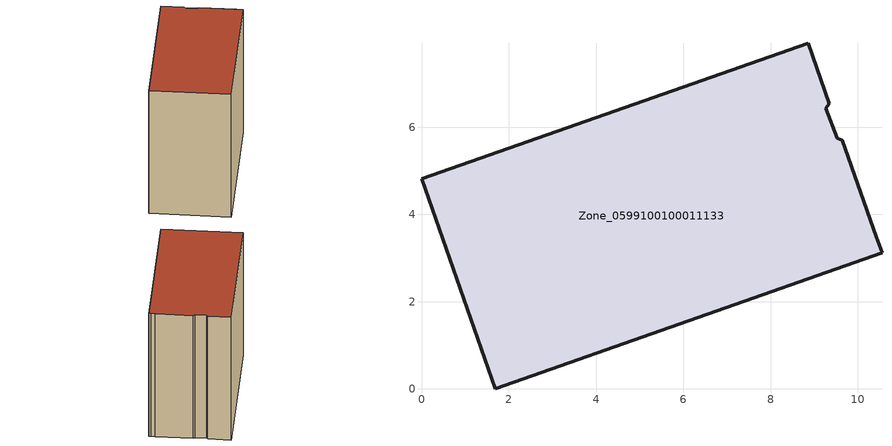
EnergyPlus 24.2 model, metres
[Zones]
Zone_0599100100011133
 floor ground (C_G): 10.42,3.48 10.52,3.21 10.55,3.12 1.69,0 0,4.81 8.86,7.93 9.35,6.54 9.26,6.43 9.53,5.75 9.64,5.7 z0
 wall outside (C_F): 8.86,7.93 0,4.81 1.69,0 10.55,3.12 10.52,3.21 10.42,3.48 9.64,5.7 9.53,5.75 9.26,6.43 9.35,6.54 8.86,7.93 z0:9.14
 roof outside (C_R): 10.52,3.21 10.42,3.48 9.64,5.7 9.53,5.75 9.26,6.43 9.35,6.54 8.86,7.93 0,4.81 1.69,0 10.55,3.12 z9.14
[BUILDING]
Pand.0599100100011133: North Axis=0; Terrain=City; Loads Convergence Tolerance Value=0.04; Temperature Convergence Tolerance Value=0.4; Solar Distribution=FullExterior; Maximum Number of Warmup Days=25; Minimum Number of Warmup Days=1
[Site:Location]
Rotterdam.The.Hague.AP_ZH_NLD Design_Conditions: Latitude=51.96; Longitude=4.45; Time Zone=1; Elevation=-4.5
[SITE:GROUNDTEMPERATURE:BUILDINGSURFACE]
18, 18, 18, 18, 18, 18, 18, 18, 18, 18, 18, 18
[MATERIAL] Thermal Absorptance=0.9; Solar Absorptance=0.7; Visible Absorptance=0.7
Name | Roughness | Thickness | Conductivity | Density | Specific Heat
G.TI.2015-2018 | MediumSmooth | 0.15 | 0.0428571 | 540 | 1210
F.TI.2015-2018 | Rough | 0.3 | 0.0666667 | 1920 | 840
R.TI.2015-2018 | MediumRough | 0.2 | 0.0333333 | 1500 | 1000
[CONSTRUCTION]
C_G: G.TI.2015-2018
C_F: F.TI.2015-2018
C_R: R.TI.2015-2018
[ZONE]
Zone_0599100100011133: Type=1; Multiplier=1; Ceiling Height=Autocalculate; Volume=Autocalculate; Floor Area=autocalculate; Part of Total Floor Area=Yes
[ZONEINFILTRATION:DESIGNFLOWRATE]
Infil_Zone_0599100100011133: Zone or ZoneList or Space or SpaceList=Zone_0599100100011133; Schedule=AlwaysOn; Design Flow Rate Calculation Method=Flow/Area; Flow Rate per Floor Area=0.0015; Constant Term Coefficient=1; Temperature Term Coefficient=0; Velocity Term Coefficient=0; Velocity Squared Term Coefficient=0
[HVACTEMPLATE:ZONE:IDEALLOADSAIRSYSTEM]
Zone_0599100100011133: Maximum Heating Supply Air Temperature=50; Minimum Cooling Supply Air Temperature=13; Maximum Heating Supply Air Humidity Ratio=0.0156; Minimum Cooling Supply Air Humidity Ratio=0.0077; Heating Limit=NoLimit; Cooling Limit=NoLimit; Dehumidification Control Type=ConstantSensibleHeatRatio; Cooling Sensible Heat Ratio=0.7; Dehumidification Setpoint=60; Humidification Control Type=None; Humidification Setpoint=30; Outdoor Air Method=None; Outdoor Air Flow Rate per Person=0.00944; Outdoor Air Flow Rate per Zone Floor Area=0; Outdoor Air Flow Rate per Zone=0; Demand Controlled Ventilation Type=None; Outdoor Air Economizer Type=NoEconomizer; Heat Recovery Type=None; Sensible Heat Recovery Effectiveness=0.7; Latent Heat Recovery Effectiveness=0.65
[ZONECONTROL:THERMOSTAT]
ThermostatControl_Zone_0599100100011133: Zone or ZoneList=Zone_0599100100011133; Control Type Schedule=DualSetpointControlType; Control 1=Thermostat_Zone_0599100100011133; Temperature Difference Between Cutout And Setpoint=0
[THERMOSTATSETPOINT:DUALSETPOINT]
Thermostat_Zone_0599100100011133: Heating Setpoint Temperature Schedule=HeatingSetpoint_Zone_0599100100011133; Cooling Setpoint Temperature Schedule=CoolingSetpoint_Zone_0599100100011133
[SCHEDULE:COMPACT]
HeatingSetpoint_Zone_0599100100011133: Through: 12/31, For: AllDays, Until: 24:00, 21
CoolingSetpoint_Zone_0599100100011133: Through: 12/31, For: AllDays, Until: 24:00, 24
DualSetpointControlType: Through: 12/31, For: AllDays, Until: 24:00, 4
AlwaysOn: Through: 12/31, For: AllDays, Until: 24:00, 1
